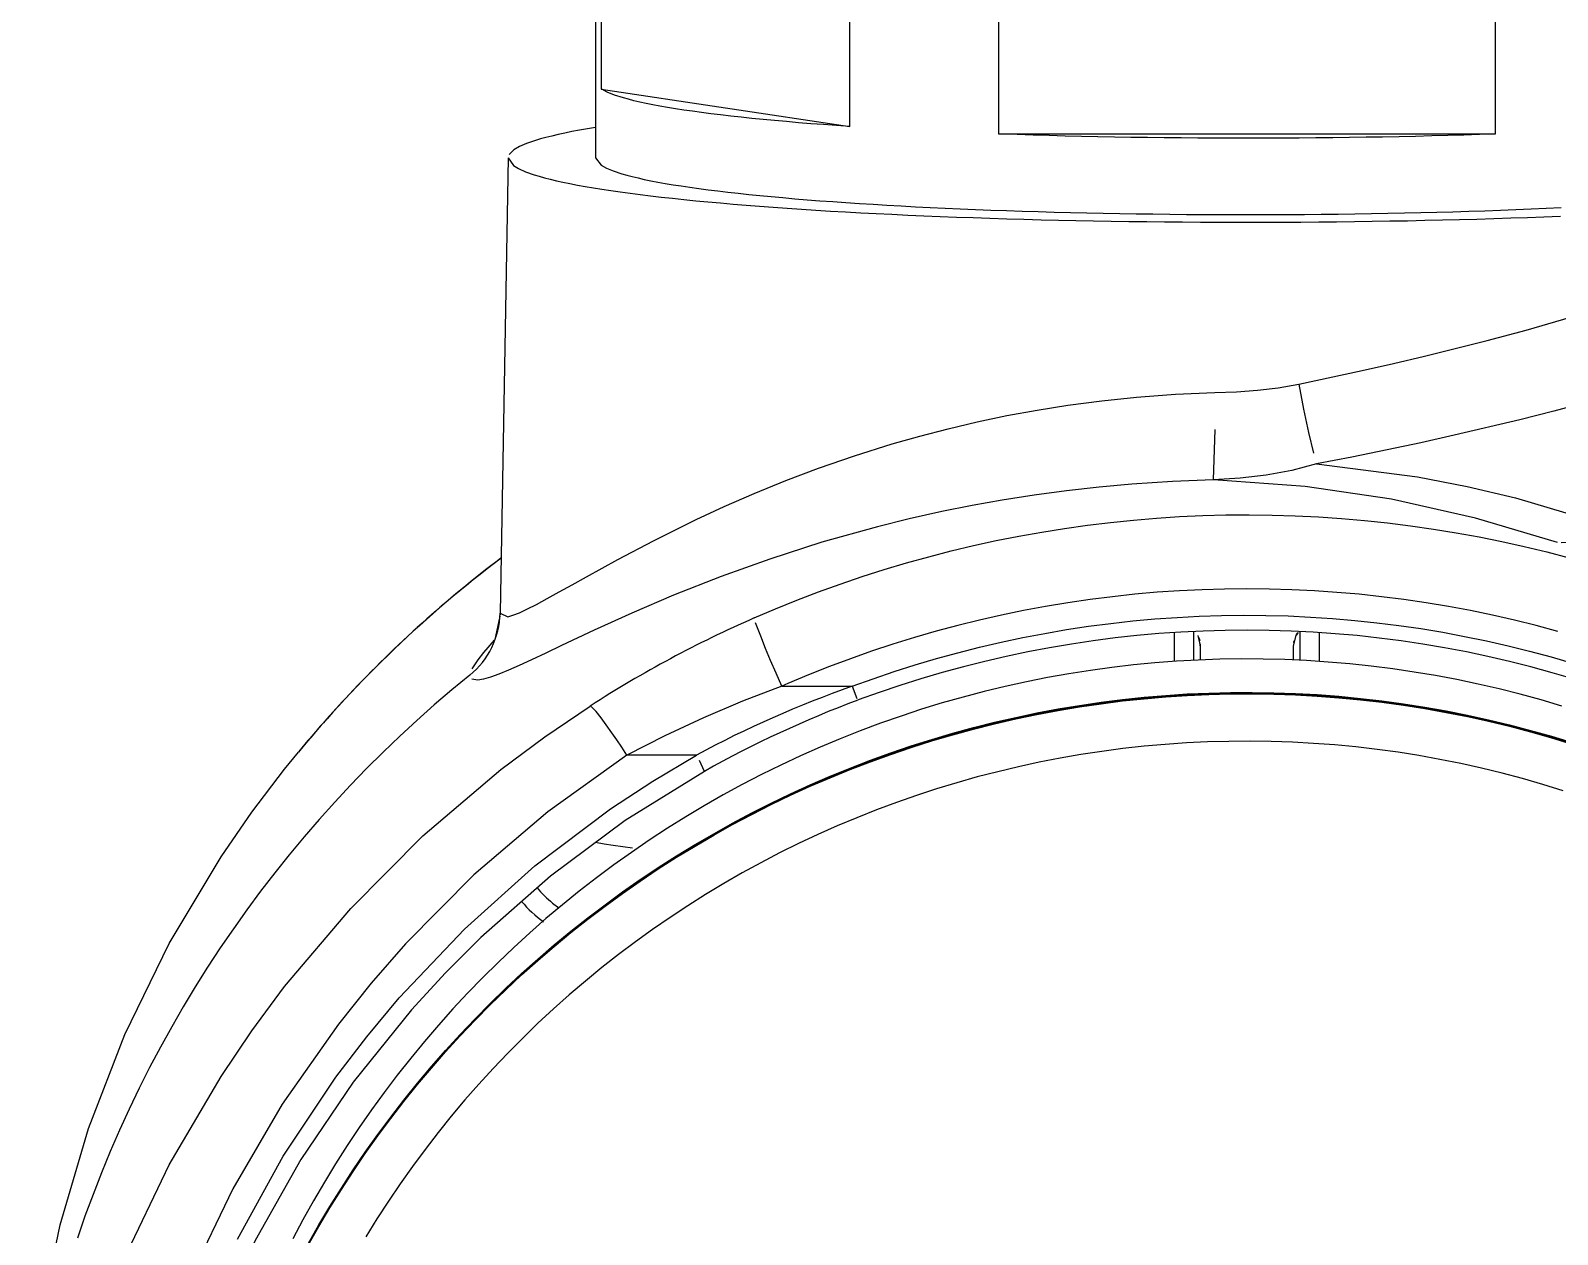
# Model space of a CAD drawing. Header units: millimetres. Extents: x 441156 to 441876, y 4514765 to 4515211.
# Drawn here: x 441489.4904 to 441489.6299, y 4514937.288 to 4514937.398 of the extents above; entities that cross this region are included whole.
import ezdxf

# ---------------------------------------------------------------- set-up
doc = ezdxf.new("R2010")
doc.units = ezdxf.units.MM
doc.layers.add('Terminale_sfiato', color=7, linetype='Continuous')

msp = doc.modelspace()

# ---------------------------------------------------------------- linework, layer by layer
at = {"layer": 'Terminale_sfiato', "color": 254, "linetype": 'Continuous'}
for p, q in [((441489.5420003174, 4514937.410423718), (441489.5420003174, 4514937.386397131)), ((441489.5425193608, 4514937.409740244), (441489.5425193608, 4514937.39268702)), ((441489.5652184797, 4514937.389260402), (441489.5652184797, 4514937.406313626)), ((441489.5788011985, 4514937.405630153), (441489.5788011985, 4514937.388576928)), ((441489.6241994363, 4514937.388576928), (441489.6241994363, 4514937.405630153)), ((441489.5425193608, 4514937.39268702), (441489.5652184797, 4514937.389260402)), ((441489.5788011985, 4514937.388576928), (441489.6241994363, 4514937.388576928)), ((441489.5340003961, 4514937.386406114), (441489.5332715531, 4514937.344809662)), ((441489.5332713886, 4514937.344781868), (441489.5332666024, 4514937.344631119)), ((441489.5948603351, 4514937.343018567), (441489.5948603351, 4514937.340380115)), ((441489.5966632903, 4514937.340485473), (441489.5966632903, 4514937.343120174)), ((441489.5970049705, 4514937.342762595), (441489.5972458005, 4514937.341815939)), ((441489.6057548344, 4514937.341815939), (441489.6059945645, 4514937.342758274)), ((441489.6063373446, 4514937.343120174), (441489.6063373446, 4514937.340485473)), ((441489.6081402997, 4514937.340380115), (441489.6081402997, 4514937.343018567)), ((441489.5972458005, 4514937.341815939), (441489.5972458005, 4514937.34051242)), ((441489.6057548344, 4514937.34051242), (441489.6057548344, 4514937.341815939)), ((441489.5590091588, 4514937.338111474), (441489.5654338136, 4514937.338111474)), ((441489.5512051327, 4514937.331819156), (441489.5448630988, 4514937.331819156)), ((441489.5380616789, 4514937.318298011), (441489.5386421919, 4514937.317859104))]:
    msp.add_line(p, q, dxfattribs=at)
for points in [[(441489.5652184797, 4514937.389260402, 0), (441489.5640080832, 4514937.389343764, 0), (441489.5628228905, 4514937.389429833, 0), (441489.5616636983, 4514937.389518552, 0), (441489.560531286, 4514937.389609858, 0), (441489.5594264147, 4514937.389703694, 0), (441489.5583498271, 4514937.389799994, 0), (441489.5573022472, 4514937.389898696, 0), (441489.5562843789, 4514937.389999731, 0), (441489.5552969066, 4514937.390103031, 0), (441489.5543404941, 4514937.390208528, 0), (441489.5534157844, 4514937.390316151, 0), (441489.5525233991, 4514937.390425826, 0), (441489.551663938, 4514937.390537483, 0), (441489.550837979, 4514937.390651043, 0), (441489.5500460772, 4514937.390766431, 0), (441489.5492887651, 4514937.39088357, 0), (441489.5485665518, 4514937.391002379, 0), (441489.5478799226, 4514937.391122783, 0), (441489.5472293393, 4514937.391244696, 0), (441489.5466152391, 4514937.391368038, 0), (441489.5460380349, 4514937.391492727, 0), (441489.5454981147, 4514937.391618677, 0), (441489.5449958415, 4514937.391745807, 0), (441489.5445315528, 4514937.391874027, 0), (441489.5441055609, 4514937.392003254, 0), (441489.543718152, 4514937.3921334, 0), (441489.5433695868, 4514937.392264377, 0), (441489.5430600993, 4514937.392396098, 0), (441489.5427898977, 4514937.392528474, 0), (441489.5425591637, 4514937.392661417, 0), (441489.5425193608, 4514937.39268702, 0)], [(441489.5420003174, 4514937.389175199, 0), (441489.5412420839, 4514937.389048149, 0), (441489.5405195577, 4514937.388919529, 0), (441489.5398331669, 4514937.388789413, 0), (441489.5391833183, 4514937.38865788, 0), (441489.5385703968, 4514937.388525007, 0), (441489.5379947658, 4514937.388390874, 0), (441489.5374567662, 4514937.388255559, 0), (441489.5369567171, 4514937.388119143, 0), (441489.5364949146, 4514937.387981706, 0), (441489.5360716323, 4514937.387843331, 0), (441489.5356871212, 4514937.387704099, 0), (441489.535341609, 4514937.387564091, 0), (441489.5350353005, 4514937.387423393, 0), (441489.5347683773, 4514937.387282087, 0), (441489.5345409974, 4514937.387140255, 0), (441489.5343532957, 4514937.386997984, 0), (441489.5342053833, 4514937.386855356, 0), (441489.5340973479, 4514937.386712457, 0), (441489.5340292535, 4514937.386569371, 0), (441489.5340011406, 4514937.386426183, 0), (441489.5340003961, 4514937.386406114, 0)], [(441489.6241994363, 4514937.388576928, 0), (441489.6227659083, 4514937.388527249, 0), (441489.6213180847, 4514937.388480826, 0), (441489.6198569388, 4514937.388437691, 0), (441489.6183834528, 4514937.388397871, 0), (441489.6168986172, 4514937.388361394, 0), (441489.6154034304, 4514937.388328285, 0), (441489.6138988972, 4514937.388298565, 0), (441489.6123860293, 4514937.388272254, 0), (441489.6108658435, 4514937.388249371, 0), (441489.6093393618, 4514937.388229931, 0), (441489.6078076104, 4514937.388213946, 0), (441489.606271619, 4514937.388201427, 0), (441489.6047324201, 4514937.388192384, 0), (441489.6031910485, 4514937.388186821, 0), (441489.6016485403, 4514937.388184743, 0), (441489.6001059325, 4514937.388186151, 0), (441489.598564262, 4514937.388191044, 0), (441489.5970245653, 4514937.38819942, 0), (441489.5954878773, 4514937.388211271, 0), (441489.5939552311, 4514937.38822659, 0), (441489.5924276571, 4514937.388245367, 0), (441489.5909061821, 4514937.388267591, 0), (441489.5893918289, 4514937.388293244, 0), (441489.5878856154, 4514937.38832231, 0), (441489.5863885544, 4514937.38835477, 0), (441489.5849016521, 4514937.388390602, 0), (441489.5834259081, 4514937.38842978, 0), (441489.5819623144, 4514937.388472281, 0), (441489.580511855, 4514937.388518075, 0), (441489.5790755049, 4514937.38856713, 0), (441489.5788011985, 4514937.388576928, 0)], [(441489.5340003961, 4514937.386406114, 0), (441489.5340178863, 4514937.386262914, 0), (441489.5340753645, 4514937.386119793, 0), (441489.5341727969, 4514937.385976836, 0), (441489.5343101255, 4514937.385834129, 0), (441489.534487269, 4514937.385691754, 0), (441489.5347041225, 4514937.385549798, 0), (441489.5349605575, 4514937.385408344, 0), (441489.535256422, 4514937.385267476, 0), (441489.5355915406, 4514937.385127277, 0), (441489.5359657149, 4514937.38498783, 0), (441489.536378723, 4514937.38484922, 0), (441489.5368303203, 4514937.384711525, 0), (441489.5373202392, 4514937.384574831, 0), (441489.5378481892, 4514937.384439215, 0), (441489.5384138576, 4514937.38430476, 0), (441489.5390169093, 4514937.384171545, 0), (441489.5396569867, 4514937.384039649, 0), (441489.5403337107, 4514937.383909149, 0), (441489.5410466802, 4514937.383780124, 0), (441489.5417954728, 4514937.38365265, 0), (441489.5425796447, 4514937.383526802, 0), (441489.5433987313, 4514937.383402655, 0), (441489.5442522471, 4514937.383280282, 0), (441489.5451396865, 4514937.383159756, 0), (441489.5460605235, 4514937.383041149, 0), (441489.5470142125, 4514937.38292453, 0), (441489.5480001884, 4514937.382809969, 0), (441489.5490178669, 4514937.382697534, 0), (441489.550066645, 4514937.38258729, 0), (441489.5511459011, 4514937.382479305, 0), (441489.5522549958, 4514937.382373641, 0), (441489.5533932718, 4514937.382270362, 0), (441489.5545600546, 4514937.382169528, 0), (441489.5557546529, 4514937.382071199, 0), (441489.5569763586, 4514937.381975433, 0), (441489.5582244481, 4514937.381882288, 0), (441489.5594981815, 4514937.381791817, 0), (441489.560796804, 4514937.381704076, 0), (441489.5621195463, 4514937.381619115, 0), (441489.5634656246, 4514937.381536987, 0), (441489.564834241, 4514937.381457738, 0), (441489.5662245847, 4514937.381381416, 0), (441489.5676358318, 4514937.381308067, 0), (441489.5690671459, 4514937.381237732, 0), (441489.570517679, 4514937.381170455, 0), (441489.5719865715, 4514937.381106275, 0), (441489.573472953, 4514937.381045231, 0), (441489.5749759426, 4514937.380987358, 0), (441489.5764946499, 4514937.380932691, 0), (441489.5780281747, 4514937.380881261, 0), (441489.5795756085, 4514937.380833101, 0), (441489.5811360342, 4514937.380788237, 0), (441489.5827085272, 4514937.380746696, 0), (441489.5842921556, 4514937.380708504, 0), (441489.585885981, 4514937.380673683, 0), (441489.5874890591, 4514937.380642254, 0), (441489.5891004399, 4514937.380614235, 0), (441489.5907191684, 4514937.380589643, 0), (441489.5923442856, 4514937.380568491, 0), (441489.5939748283, 4514937.380550794, 0), (441489.5956098304, 4514937.380536562, 0), (441489.597248323, 4514937.380525801, 0), (441489.5988893353, 4514937.380518521, 0), (441489.6005318947, 4514937.380514723, 0), (441489.6015003175, 4514937.380514118, 0)], [(441489.5420003174, 4514937.386397131, 0), (441489.5420203166, 4514937.386262688, 0), (441489.5420803006, 4514937.386128334, 0), (441489.5421802292, 4514937.385994162, 0), (441489.5423200352, 4514937.385860262, 0), (441489.5424996245, 4514937.385726721, 0), (441489.5427188766, 4514937.385593631, 0), (441489.5429776438, 4514937.385461082, 0), (441489.5432757525, 4514937.385329162, 0), (441489.543613002, 4514937.385197959, 0), (441489.5439891657, 4514937.385067563, 0), (441489.5444039908, 4514937.38493806, 0), (441489.5448571983, 4514937.384809539, 0), (441489.5453484837, 4514937.384682084, 0), (441489.5458775166, 4514937.384555783, 0), (441489.5464439414, 4514937.38443072, 0), (441489.5470473773, 4514937.384306978, 0), (441489.5476874188, 4514937.384184642, 0), (441489.5483636354, 4514937.384063792, 0), (441489.5490755727, 4514937.383944511, 0), (441489.549822752, 4514937.38382688, 0), (441489.5506046711, 4514937.383710976, 0), (441489.5514208043, 4514937.383596877, 0), (441489.552270603, 4514937.383484662, 0), (441489.5531534959, 4514937.383374403, 0), (441489.5540688895, 4514937.383266177, 0), (441489.5550161684, 4514937.383160056, 0), (441489.5559946959, 4514937.383056111, 0), (441489.5570038141, 4514937.382954411, 0), (441489.5580428446, 4514937.382855026, 0), (441489.5591110891, 4514937.382758022, 0), (441489.5602078293, 4514937.382663465, 0), (441489.561332328, 4514937.382571418, 0), (441489.5624838293, 4514937.382481942, 0), (441489.563661559, 4514937.382395099, 0), (441489.5648647255, 4514937.382310946, 0), (441489.5660925198, 4514937.382229539, 0), (441489.5673441168, 4514937.382150934, 0), (441489.5686186749, 4514937.382075183, 0), (441489.5699153375, 4514937.382002339, 0), (441489.5712332327, 4514937.381932448, 0), (441489.5725714747, 4514937.381865558, 0), (441489.5739291639, 4514937.381801715, 0), (441489.5753053875, 4514937.381740961, 0), (441489.5766992203, 4514937.381683338, 0), (441489.5781097256, 4514937.381628883, 0), (441489.5795359549, 4514937.381577633, 0), (441489.5809769495, 4514937.381529624, 0), (441489.5824317408, 4514937.381484887, 0), (441489.5838993508, 4514937.381443451, 0), (441489.5853787928, 4514937.381405346, 0), (441489.5868690724, 4514937.381370597, 0), (441489.5883691877, 4514937.381339226, 0), (441489.5898781303, 4514937.381311256, 0), (441489.5913948858, 4514937.381286704, 0), (441489.5929184345, 4514937.381265588, 0), (441489.5944477524, 4514937.381247922, 0), (441489.5959818113, 4514937.381233716, 0), (441489.5975195799, 4514937.381222983, 0), (441489.5990600246, 4514937.381215727, 0), (441489.6006021097, 4514937.381211955, 0), (441489.6021447987, 4514937.381211668, 0), (441489.6036870544, 4514937.381214867, 0), (441489.60522784, 4514937.381221551, 0), (441489.6067661199, 4514937.381231712, 0), (441489.6083008599, 4514937.381245347, 0), (441489.6098310283, 4514937.381262445, 0), (441489.6113555965, 4514937.381282995, 0), (441489.6128735395, 4514937.381306982, 0), (441489.614383837, 4514937.381334391, 0), (441489.6158854737, 4514937.381365203, 0), (441489.6173774401, 4514937.381399399, 0), (441489.6188587332, 4514937.381436954, 0), (441489.6203283573, 4514937.381477843, 0), (441489.6217853244, 4514937.38152204, 0), (441489.6232286551, 4514937.381569513, 0), (441489.6246573792, 4514937.381620232, 0), (441489.6260705361, 4514937.381674162, 0), (441489.6274671759, 4514937.381731267, 0), (441489.6288463598, 4514937.38179151, 0), (441489.6302071605, 4514937.381854847, 0)], [(441489.6015003175, 4514937.380514118, 0), (441489.6031433329, 4514937.380515861, 0), (441489.6047853748, 4514937.380521089, 0), (441489.60642547, 4514937.380529799, 0), (441489.6080626468, 4514937.380541986, 0), (441489.6096959349, 4514937.380557642, 0), (441489.6113243665, 4514937.38057676, 0), (441489.6129469767, 4514937.380599326, 0), (441489.6145628039, 4514937.380625326, 0), (441489.6161708907, 4514937.380654749, 0), (441489.6177702841, 4514937.380687573, 0), (441489.6193600364, 4514937.38072378, 0), (441489.6209392056, 4514937.38076335, 0), (441489.6225068559, 4514937.380806258, 0), (441489.6240620583, 4514937.380852479, 0), (441489.6256038913, 4514937.380901985, 0), (441489.6271314411, 4514937.380954748, 0), (441489.6286438028, 4514937.381010735, 0), (441489.6301400801, 4514937.381069915, 0)], [(441489.6062424243, 4514937.36572435, 0), (441489.6120238088, 4514937.366964934, 0), (441489.6148986221, 4514937.367611499, 0), (441489.617721311, 4514937.36827016, 0), (441489.6234502731, 4514937.369696326, 0), (441489.6270028509, 4514937.370655004, 0), (441489.6304685271, 4514937.371658221, 0), (441489.6338611504, 4514937.372718245, 0), (441489.6370926165, 4514937.373813585, 0), (441489.6403868184, 4514937.375033488, 0), (441489.6435363742, 4514937.376317185, 0)], [(441489.6481997187, 4514937.369253211, 0), (441489.6432908224, 4514937.367398189, 0), (441489.638072486, 4514937.365669766, 0), (441489.6325791107, 4514937.364059583, 0), (441489.6295389925, 4514937.363242792, 0), (441489.6264372885, 4514937.362455104, 0), (441489.6204464837, 4514937.361042957, 0), (441489.6173779274, 4514937.360366111, 0), (441489.6143056425, 4514937.359714617, 0), (441489.6111003466, 4514937.359059037, 0), (441489.6078747786, 4514937.358420615, 0)], [(441489.5332714805, 4514937.344800984, 0), (441489.5333145682, 4514937.344598719, 0), (441489.5334445825, 4514937.34447449, 0), (441489.5336634919, 4514937.344427787, 0), (441489.5339692706, 4514937.344458365, 0), (441489.5344499366, 4514937.344594244, 0), (441489.5350508181, 4514937.344832769, 0), (441489.5357741386, 4514937.345170273, 0), (441489.5365983294, 4514937.345590487, 0), (441489.537582669, 4514937.346118947, 0), (441489.5386814857, 4514937.346725968, 0), (441489.5398686066, 4514937.347389803, 0), (441489.5411585593, 4514937.348111598, 0), (441489.5440335445, 4514937.349695031, 0), (441489.547284179, 4514937.351412446, 0), (441489.551171947, 4514937.353338939, 0), (441489.5537546051, 4514937.354535823, 0), (441489.5564829609, 4514937.355726711, 0), (441489.5593733302, 4514937.35690555, 0), (441489.5623640202, 4514937.358036212, 0), (441489.5656561088, 4514937.359177158, 0), (441489.5690897515, 4514937.360253318, 0), (441489.5716141787, 4514937.360971319, 0), (441489.5742037231, 4514937.361644384, 0), (441489.5768553641, 4514937.362267699, 0), (441489.5795645511, 4514937.362836594, 0), (441489.5823271557, 4514937.363346634, 0), (441489.5851373963, 4514937.363793734, 0), (441489.5882542924, 4514937.364205603, 0), (441489.5914125206, 4514937.364533749, 0), (441489.5949744426, 4514937.364796566, 0), (441489.5985626598, 4514937.364947319, 0)], [(441489.5984422638, 4514937.356962071, 0), (441489.5984532919, 4514937.356991985, 0), (441489.5984640573, 4514937.357030955, 0), (441489.5984745467, 4514937.357078933, 0), (441489.5984847475, 4514937.357135861, 0), (441489.5984946472, 4514937.35720167, 0), (441489.5985042337, 4514937.357276279, 0), (441489.5985134954, 4514937.357359597, 0), (441489.598522421, 4514937.357451523, 0), (441489.5985309996, 4514937.357551944, 0), (441489.5985392208, 4514937.35766074, 0), (441489.5985470744, 4514937.357777775, 0), (441489.5985545511, 4514937.35790291, 0), (441489.5985616416, 4514937.35803599, 0), (441489.5985683374, 4514937.358176854, 0), (441489.5985746302, 4514937.35832533, 0), (441489.5985805124, 4514937.358481238, 0), (441489.5985859768, 4514937.358644386, 0), (441489.5985910168, 4514937.358814577, 0), (441489.5985956263, 4514937.358991603, 0), (441489.5985997996, 4514937.359175249, 0), (441489.5986035315, 4514937.35936529, 0), (441489.5986068178, 4514937.359561495, 0), (441489.5986096541, 4514937.359763626, 0), (441489.5986120373, 4514937.359971436, 0), (441489.5986139642, 4514937.360184671, 0), (441489.5986154326, 4514937.360403072, 0), (441489.5986164407, 4514937.360626373, 0), (441489.5986169872, 4514937.360854303, 0), (441489.5986170715, 4514937.361086581, 0), (441489.5986166936, 4514937.361322926, 0), (441489.5986158538, 4514937.361563052, 0), (441489.5986145531, 4514937.361806663, 0), (441489.5986127932, 4514937.362053464, 0), (441489.5986105762, 4514937.362303155, 0), (441489.5986079049, 4514937.362555429, 0), (441489.5986047824, 4514937.362809982, 0), (441489.5986012125, 4514937.363066503, 0), (441489.5985971997, 4514937.363324678, 0), (441489.5985927487, 4514937.363584192, 0), (441489.5985878651, 4514937.363844732, 0), (441489.5985825547, 4514937.364105977, 0), (441489.5985768242, 4514937.364367612, 0), (441489.5985706803, 4514937.364629315, 0), (441489.5985641306, 4514937.36489077, 0), (441489.5985626598, 4514937.364947319, 0)], [(441489.5985626598, 4514937.364947319, 0), (441489.5986665575, 4514937.364950094, 0), (441489.6005605598, 4514937.365027732, 0), (441489.602454964, 4514937.365168648, 0), (441489.6043538784, 4514937.365393398, 0), (441489.6062424243, 4514937.36572435, 0)], [(441489.6062424243, 4514937.36572435, 0), (441489.6062899242, 4514937.365467452, 0), (441489.6063380057, 4514937.36521023, 0), (441489.6063866101, 4514937.364953001, 0), (441489.6064356782, 4514937.364696075, 0), (441489.6064851502, 4514937.364439767, 0), (441489.606534966, 4514937.364184388, 0), (441489.6065850647, 4514937.363930251, 0), (441489.6066353854, 4514937.363677663, 0), (441489.6066858667, 4514937.363426934, 0), (441489.6067364471, 4514937.363178368, 0), (441489.606787065, 4514937.362932269, 0), (441489.6068376588, 4514937.362688935, 0), (441489.6068881667, 4514937.362448665, 0), (441489.6069385273, 4514937.36221175, 0), (441489.6069886793, 4514937.36197848, 0), (441489.6070385614, 4514937.361749137, 0), (441489.6070881129, 4514937.361524002, 0), (441489.6071372735, 4514937.361303349, 0), (441489.6071859833, 4514937.361087448, 0), (441489.6072341828, 4514937.360876559, 0), (441489.6072818135, 4514937.360670943, 0), (441489.6073288172, 4514937.360470846, 0), (441489.6073751368, 4514937.360276516, 0), (441489.6074207156, 4514937.360088187, 0), (441489.6074654983, 4514937.359906089, 0), (441489.6075094303, 4514937.359730446, 0), (441489.6075524581, 4514937.359561468, 0), (441489.6075945291, 4514937.359399364, 0), (441489.6076355922, 4514937.359244331, 0), (441489.6076755974, 4514937.359096557, 0), (441489.6077144958, 4514937.358956222, 0), (441489.6077522401, 4514937.358823499, 0), (441489.6077887844, 4514937.358698547, 0), (441489.6078240841, 4514937.35858152, 0), (441489.6078580961, 4514937.35847256, 0), (441489.6078747786, 4514937.358420615, 0)], [(441489.6078747786, 4514937.358420615, 0), (441489.6056049162, 4514937.357838602, 0), (441489.6032750945, 4514937.357413908, 0), (441489.6008770294, 4514937.357126903, 0), (441489.5984422638, 4514937.356962071, 0)], [(441489.6078747786, 4514937.358420615, 0), (441489.6170854003, 4514937.357244393, 0), (441489.6216182692, 4514937.356377089, 0), (441489.6260550349, 4514937.355340279, 0), (441489.6349467455, 4514937.352685681, 0)], [(441489.5984422638, 4514937.356962071, 0), (441489.5947065845, 4514937.356824679, 0), (441489.590999175, 4514937.356585251, 0), (441489.5879904949, 4514937.356314851, 0), (441489.5850183566, 4514937.355980564, 0), (441489.5820594573, 4514937.355580832, 0), (441489.5791516607, 4514937.355122541, 0), (441489.5792121982, 4514937.355132749, 0), (441489.5763903754, 4514937.354626602, 0), (441489.5736293387, 4514937.354071069, 0), (441489.570654633, 4514937.353404972, 0), (441489.5677646538, 4514937.352690072, 0), (441489.5626743946, 4514937.351265863, 0), (441489.5579078469, 4514937.349738454, 0), (441489.5534797235, 4514937.348149686, 0), (441489.5491212573, 4514937.346427048, 0), (441489.5453013786, 4514937.344792739, 0), (441489.541879026, 4514937.343240497, 0), (441489.5388674996, 4514937.341824363, 0), (441489.5374360624, 4514937.341144859, 0), (441489.5361288948, 4514937.340529051, 0), (441489.5350216227, 4514937.340018715, 0), (441489.5340286145, 4514937.33957922, 0), (441489.533148627, 4514937.339216103, 0), (441489.5323968348, 4514937.338940937, 0), (441489.5317439126, 4514937.338750426, 0), (441489.5312255389, 4514937.338663305, 0), (441489.530683413, 4514937.338750185, 0), (441489.530496655, 4514937.33912793, 0)], [(441489.6298744871, 4514937.351249309, 0), (441489.6223899401, 4514937.353481451, 0), (441489.6146994696, 4514937.355196566, 0), (441489.6146727912, 4514937.355201519, 0), (441489.606817093, 4514937.356365061, 0), (441489.5984422638, 4514937.356962071, 0)], [(441489.5564925811, 4514937.344350371, 0), (441489.558435992, 4514937.345180273, 0), (441489.5603948137, 4514937.345973404, 0), (441489.5623683454, 4514937.346729481, 0), (441489.5643558807, 4514937.347448233, 0), (441489.5663567085, 4514937.348129402, 0), (441489.5683701126, 4514937.348772745, 0), (441489.5703953726, 4514937.349378032, 0), (441489.5724317638, 4514937.349945046, 0), (441489.5744785573, 4514937.350473585, 0), (441489.5765350208, 4514937.350963458, 0), (441489.5786004183, 4514937.351414491, 0), (441489.5806740107, 4514937.351826522, 0), (441489.582755056, 4514937.352199405, 0), (441489.5848428094, 4514937.352533005, 0), (441489.5869365237, 4514937.352827203, 0), (441489.5890354499, 4514937.353081894, 0), (441489.5911388367, 4514937.353296986, 0), (441489.5932459314, 4514937.353472403, 0), (441489.59535598, 4514937.353608082, 0), (441489.5974682274, 4514937.353703975, 0), (441489.5995819178, 4514937.353760046, 0), (441489.6016962946, 4514937.353776276, 0), (441489.6038106013, 4514937.35375266, 0), (441489.6059240813, 4514937.353689205, 0), (441489.6080359782, 4514937.353585934, 0), (441489.6101455363, 4514937.353442885, 0), (441489.6122520005, 4514937.353260108, 0), (441489.6143546173, 4514937.353037669, 0), (441489.616452634, 4514937.352775648, 0), (441489.6185452999, 4514937.352474138, 0), (441489.6206318662, 4514937.352133247, 0), (441489.622711586, 4514937.351753097, 0), (441489.6247837153, 4514937.351333824, 0), (441489.6268475124, 4514937.350875579, 0), (441489.6289022389, 4514937.350378525, 0), (441489.6309471594, 4514937.349842839, 0)], [(441489.6349467455, 4514937.352685681, 0), (441489.6345404374, 4514937.352438878, 0), (441489.6341346244, 4514937.352214087, 0), (441489.6337298009, 4514937.352011581, 0), (441489.63332646, 4514937.351831608, 0), (441489.6329250932, 4514937.351674386, 0), (441489.6325261894, 4514937.351540107, 0), (441489.6321302348, 4514937.351428936, 0), (441489.6317377116, 4514937.351341006, 0), (441489.6313490981, 4514937.351276427, 0), (441489.6309648678, 4514937.351235274, 0), (441489.6305854889, 4514937.351217601, 0), (441489.6302114234, 4514937.351223427, 0), (441489.6298744871, 4514937.351249309, 0)], [(441489.6299181824, 4514937.343126824, 0), (441489.627934317, 4514937.343658779, 0), (441489.6259404318, 4514937.344152158, 0), (441489.6239372825, 4514937.344606774, 0), (441489.6219256284, 4514937.345022454, 0), (441489.6199062321, 4514937.345399041, 0), (441489.6178798589, 4514937.345736391, 0), (441489.6158472772, 4514937.346034378, 0), (441489.6138092572, 4514937.346292888, 0), (441489.6117665714, 4514937.346511822, 0), (441489.6097199942, 4514937.3466911, 0), (441489.6076703013, 4514937.346830651, 0), (441489.6056182698, 4514937.346930424, 0), (441489.6035646772, 4514937.34699038, 0), (441489.6015103022, 4514937.347010497, 0), (441489.5994559234, 4514937.346990768, 0), (441489.5974023195, 4514937.346931199, 0), (441489.595350269, 4514937.346831813, 0), (441489.5933005497, 4514937.346692648, 0), (441489.5912539385, 4514937.346513757, 0), (441489.5892112112, 4514937.346295206, 0), (441489.5871731421, 4514937.346037081, 0), (441489.5851405037, 4514937.345739477, 0), (441489.5831140666, 4514937.345402508, 0), (441489.5810945987, 4514937.345026302, 0), (441489.5790828657, 4514937.344611002, 0), (441489.5770796301, 4514937.344156764, 0), (441489.5750856511, 4514937.34366376, 0), (441489.5731016847, 4514937.343132179, 0), (441489.5711284828, 4514937.342562221, 0), (441489.5691667934, 4514937.341954103, 0), (441489.56721736, 4514937.341308054, 0), (441489.5652809217, 4514937.340624319, 0), (441489.5633582124, 4514937.339903158, 0), (441489.5614499608, 4514937.339144845, 0), (441489.5595568905, 4514937.338349666, 0), (441489.5590091588, 4514937.338111474, 0)], [(441489.5332598775, 4514937.344501245, 0), (441489.5332274045, 4514937.344131649, 0), (441489.5331740882, 4514937.343758218, 0), (441489.5331081275, 4514937.343423733, 0), (441489.5330336089, 4514937.343123925, 0), (441489.5329534581, 4514937.342854616, 0), (441489.5328698803, 4514937.342612469, 0), (441489.532784824, 4514937.342395423, 0), (441489.5327004731, 4514937.342203049, 0), (441489.532619846, 4514937.342036992, 0), (441489.5325476481, 4514937.341901689, 0), (441489.5324915913, 4514937.341805511, 0), (441489.5324644758, 4514937.341762529, 0), (441489.5324640517, 4514937.341761893, 0)], [(441489.5590091588, 4514937.338111474, 0), (441489.5589213282, 4514937.338310703, 0), (441489.5588336045, 4514937.338510353, 0), (441489.5587460948, 4514937.33871018, 0), (441489.5586589056, 4514937.338909943, 0), (441489.558572143, 4514937.339109396, 0), (441489.558485913, 4514937.339308296, 0), (441489.5584003204, 4514937.339506403, 0), (441489.5583154695, 4514937.339703472, 0), (441489.5582314639, 4514937.339899267, 0), (441489.5581484057, 4514937.340093547, 0), (441489.5580663963, 4514937.340286075, 0), (441489.5579855355, 4514937.340476618, 0), (441489.5579059217, 4514937.340664944, 0), (441489.5578276521, 4514937.340850821, 0), (441489.557750822, 4514937.341034025, 0), (441489.557675525, 4514937.341214332, 0), (441489.5576018528, 4514937.341391522, 0), (441489.5575298952, 4514937.34156538, 0), (441489.5574597399, 4514937.341735693, 0), (441489.5573914722, 4514937.341902254, 0), (441489.5573251755, 4514937.34206486, 0), (441489.5572609305, 4514937.342223314, 0), (441489.5571988153, 4514937.342377421, 0), (441489.5571389059, 4514937.342526996, 0), (441489.557081275, 4514937.342671853, 0), (441489.557025993, 4514937.342811819, 0), (441489.5569731271, 4514937.342946721, 0), (441489.5569227419, 4514937.343076396, 0), (441489.5568748986, 4514937.343200686, 0), (441489.5568296556, 4514937.343319439, 0), (441489.556787068, 4514937.34343251, 0), (441489.5567471876, 4514937.343539763, 0), (441489.5567100631, 4514937.343641065, 0), (441489.5566757398, 4514937.343736295, 0), (441489.5566442593, 4514937.343825335, 0), (441489.55661566, 4514937.343908076, 0), (441489.5565899769, 4514937.343984419, 0), (441489.5565672412, 4514937.344054271, 0), (441489.5565474806, 4514937.344117546, 0), (441489.5565307192, 4514937.344174168, 0), (441489.5565169774, 4514937.344224066, 0), (441489.5565062719, 4514937.344267182, 0), (441489.5564986158, 4514937.344303461, 0), (441489.5564940184, 4514937.344332859, 0), (441489.5564925811, 4514937.344350371, 0)], [(441489.5654338136, 4514937.338111474, 0), (441489.5673432057, 4514937.338800449, 0), (441489.5692658488, 4514937.339451827, 0), (441489.5712009972, 4514937.340065355, 0), (441489.5731479001, 4514937.340640797, 0), (441489.5751058021, 4514937.341177928, 0), (441489.5770739437, 4514937.34167654, 0), (441489.5790515614, 4514937.342136439, 0), (441489.581037888, 4514937.342557447, 0), (441489.5830321529, 4514937.342939402, 0), (441489.5850335824, 4514937.343282153, 0), (441489.5870414001, 4514937.343585569, 0), (441489.5890548271, 4514937.343849533, 0), (441489.5910730822, 4514937.344073941, 0), (441489.5930953825, 4514937.344258706, 0), (441489.5951209434, 4514937.344403758, 0), (441489.5971489793, 4514937.344509038, 0), (441489.5991787032, 4514937.344574507, 0), (441489.6012093277, 4514937.34460014, 0), (441489.6032400651, 4514937.344585926, 0), (441489.6052701276, 4514937.344531871, 0), (441489.6072987276, 4514937.344437996, 0), (441489.6093250782, 4514937.344304337, 0), (441489.6113483932, 4514937.344130946, 0), (441489.6133678876, 4514937.34391789, 0), (441489.6153827782, 4514937.343665252, 0), (441489.617392283, 4514937.343373131, 0), (441489.6193956228, 4514937.343041639, 0), (441489.62139202, 4514937.342670904, 0), (441489.6233807004, 4514937.342261072, 0), (441489.6253608924, 4514937.3418123, 0), (441489.6273318279, 4514937.341324763, 0), (441489.6292927422, 4514937.340798651, 0), (441489.6312428745, 4514937.340234166, 0)], [(441489.6313166995, 4514937.338778628, 0), (441489.6293837183, 4514937.339348893, 0), (441489.6274397602, 4514937.339880841, 0), (441489.6254855905, 4514937.340374262, 0), (441489.6235219785, 4514937.340828963, 0), (441489.6215496972, 4514937.341244764, 0), (441489.6195695231, 4514937.341621501, 0), (441489.6175822356, 4514937.341959028, 0), (441489.6155886172, 4514937.342257209, 0), (441489.6135894526, 4514937.342515929, 0), (441489.6115855288, 4514937.342735085, 0), (441489.6095776348, 4514937.34291459, 0), (441489.607566561, 4514937.343054376, 0), (441489.6055530991, 4514937.343154385, 0), (441489.6035380418, 4514937.343214579, 0), (441489.6015221822, 4514937.343234935, 0), (441489.599506314, 4514937.343215443, 0), (441489.5974912308, 4514937.343156113, 0), (441489.5954777259, 4514937.343056967, 0), (441489.5934665918, 4514937.342918044, 0), (441489.5914586205, 4514937.342739399, 0), (441489.5894546023, 4514937.342521102, 0), (441489.5874553261, 4514937.342263239, 0), (441489.585461579, 4514937.341965913, 0), (441489.5834741459, 4514937.341629239, 0), (441489.5814938092, 4514937.34125335, 0), (441489.5795213484, 4514937.340838395, 0), (441489.5775575401, 4514937.340384536, 0), (441489.5756031575, 4514937.339891952, 0), (441489.5736589698, 4514937.339360839, 0), (441489.5717257424, 4514937.338791403, 0), (441489.5698042364, 4514937.33818387, 0), (441489.5678952082, 4514937.337538478, 0), (441489.5659994094, 4514937.336855481, 0), (441489.5659584393, 4514937.336840251, 0)], [(441489.5327392267, 4514937.342315756, 0), (441489.5323968348, 4514937.341939613, 0), (441489.5317446374, 4514937.341183738, 0), (441489.5312255389, 4514937.340523041, 0), (441489.530683413, 4514937.339686704, 0), (441489.530496655, 4514937.33912793, 0)], [(441489.6302738739, 4514937.336301647, 0), (441489.6283754857, 4514937.336861666, 0), (441489.6264661283, 4514937.337383366, 0), (441489.6245465811, 4514937.337866534, 0), (441489.6226176274, 4514937.338310974, 0), (441489.6206800547, 4514937.338716501, 0), (441489.6187346537, 4514937.339082954, 0), (441489.6167822185, 4514937.339410179, 0), (441489.6148235459, 4514937.339698046, 0), (441489.6128594354, 4514937.339946437, 0), (441489.6108906886, 4514937.340155249, 0), (441489.6089181092, 4514937.340324397, 0), (441489.6069425021, 4514937.340453813, 0), (441489.6049646738, 4514937.340543443, 0), (441489.6029854315, 4514937.340593252, 0), (441489.6010055831, 4514937.340603219, 0), (441489.5990259366, 4514937.34057334, 0), (441489.5970473, 4514937.340503626, 0), (441489.5950704809, 4514937.340394107, 0), (441489.5930962862, 4514937.340244827, 0), (441489.5911255216, 4514937.340055847, 0), (441489.5891589915, 4514937.339827243, 0), (441489.5871974985, 4514937.339559111, 0), (441489.5852418434, 4514937.339251558, 0), (441489.5832928241, 4514937.33890471, 0), (441489.5813512363, 4514937.338518711, 0), (441489.5794178724, 4514937.338093715, 0), (441489.5774935214, 4514937.337629897, 0), (441489.575578969, 4514937.337127446, 0), (441489.5736749964, 4514937.336586569, 0), (441489.5717823808, 4514937.336007483, 0), (441489.5699018947, 4514937.335390428, 0), (441489.5680343055, 4514937.334735654, 0), (441489.5661803756, 4514937.334043428, 0), (441489.5643408616, 4514937.333314034, 0), (441489.5625165143, 4514937.332547769, 0), (441489.5607080784, 4514937.331744945, 0), (441489.558916292, 4514937.33090589, 0), (441489.5571418864, 4514937.330030947, 0), (441489.5553855858, 4514937.329120473, 0), (441489.553648107, 4514937.32817484, 0), (441489.5519301593, 4514937.327194433, 0), (441489.5502324438, 4514937.326179652, 0), (441489.5485556534, 4514937.325130912, 0), (441489.5469004725, 4514937.324048641, 0), (441489.5452675767, 4514937.322933281, 0), (441489.5436576324, 4514937.321785286, 0), (441489.5420712968, 4514937.320605125, 0), (441489.5405092174, 4514937.319393281, 0), (441489.5389720316, 4514937.318150247, 0), (441489.5374603669, 4514937.316876532, 0), (441489.5359748403, 4514937.315572653, 0), (441489.5345160581, 4514937.314239145, 0), (441489.5330846158, 4514937.312876551, 0), (441489.5316810975, 4514937.311485428, 0), (441489.530306076, 4514937.310066344, 0), (441489.5289601128, 4514937.308619876, 0), (441489.527643757, 4514937.307146617, 0), (441489.526357546, 4514937.305647166, 0), (441489.5251020048, 4514937.304122137, 0), (441489.5238776457, 4514937.302572152, 0), (441489.5226849685, 4514937.300997842, 0), (441489.5215244601, 4514937.299399851, 0), (441489.520396594, 4514937.297778831, 0), (441489.5193018306, 4514937.296135444, 0), (441489.5182406168, 4514937.294470361, 0), (441489.5172133857, 4514937.29278426, 0), (441489.5162205565, 4514937.29107783, 0), (441489.5152625344, 4514937.289351769, 0), (441489.5143397106, 4514937.287606779, 0)], [(441489.530496655, 4514937.33912793, 0), (441489.5288601175, 4514937.337780089, 0), (441489.527249356, 4514937.336401778, 0), (441489.5256649419, 4514937.334993485, 0), (441489.5241074374, 4514937.333555712, 0), (441489.5225773953, 4514937.332088968, 0), (441489.5210753583, 4514937.330593772, 0), (441489.5196018597, 4514937.329070657, 0), (441489.5181574221, 4514937.327520162, 0), (441489.5167425582, 4514937.325942837, 0), (441489.51535777, 4514937.324339243, 0), (441489.5140035488, 4514937.322709948, 0), (441489.5126803753, 4514937.321055531, 0), (441489.5113887189, 4514937.319376578, 0), (441489.510129038, 4514937.317673685, 0), (441489.5089017795, 4514937.315947456, 0), (441489.5077073791, 4514937.314198505, 0), (441489.5065462603, 4514937.312427452, 0), (441489.5054188354, 4514937.310634924, 0), (441489.5043255043, 4514937.308821559, 0), (441489.503266655, 4514937.306988, 0), (441489.5022426632, 4514937.305134896, 0), (441489.5012538923, 4514937.303262907, 0), (441489.5003006932, 4514937.301372696, 0), (441489.499383404, 4514937.299464933, 0), (441489.4985023504, 4514937.297540296, 0), (441489.4976578448, 4514937.295599468, 0), (441489.496850187, 4514937.293643137, 0), (441489.4960796636, 4514937.291671998, 0), (441489.495346548, 4514937.28968675, 0), (441489.4946511002, 4514937.287688097, 0)], [(441489.5157369372, 4514937.287166339, 0), (441489.5167124041, 4514937.288882677, 0), (441489.5177224774, 4514937.290579034, 0), (441489.5187667449, 4514937.292254717, 0), (441489.5198447804, 4514937.293909042, 0), (441489.5209561437, 4514937.295541334, 0), (441489.5221003815, 4514937.297150927, 0), (441489.5232770265, 4514937.298737164, 0), (441489.5244855986, 4514937.300299397, 0), (441489.5257256044, 4514937.301836989, 0), (441489.526996538, 4514937.303349312, 0), (441489.5282978805, 4514937.30483575, 0), (441489.5296291007, 4514937.306295694, 0), (441489.5309896554, 4514937.30772855, 0), (441489.5323789892, 4514937.309133733, 0), (441489.5337965351, 4514937.310510668, 0), (441489.5352417144, 4514937.311858795, 0), (441489.5367139375, 4514937.313177562, 0), (441489.5382126032, 4514937.314466432, 0), (441489.5397371001, 4514937.315724879, 0), (441489.5412868057, 4514937.316952388, 0), (441489.5428610877, 4514937.318148458, 0), (441489.5444593034, 4514937.319312603, 0), (441489.5460808006, 4514937.320444347, 0), (441489.5477249174, 4514937.321543227, 0), (441489.5493909828, 4514937.322608795, 0), (441489.5510783168, 4514937.323640616, 0), (441489.5527862306, 4514937.324638269, 0), (441489.5545140273, 4514937.325601347, 0), (441489.5562610016, 4514937.326529456, 0), (441489.5580264403, 4514937.327422219, 0), (441489.5598096231, 4514937.328279271, 0), (441489.5616098221, 4514937.329100261, 0), (441489.5634263025, 4514937.329884854, 0), (441489.5652583229, 4514937.330632731, 0), (441489.5671051355, 4514937.331343587, 0), (441489.5689659867, 4514937.332017129, 0), (441489.5708401168, 4514937.332653086, 0), (441489.572726761, 4514937.333251196, 0), (441489.5746251492, 4514937.333811215, 0), (441489.5765345066, 4514937.334332915, 0), (441489.5784540538, 4514937.334816083, 0), (441489.5803830075, 4514937.335260523, 0), (441489.5823205802, 4514937.33566605, 0), (441489.5842659812, 4514937.336032502, 0), (441489.5862184164, 4514937.336359729, 0), (441489.588177089, 4514937.336647595, 0), (441489.5901411995, 4514937.336895986, 0), (441489.5921099462, 4514937.337104797, 0), (441489.5940825257, 4514937.337273946, 0), (441489.5960581328, 4514937.337403362, 0), (441489.5980359611, 4514937.337492993, 0), (441489.6000152034, 4514937.337542801, 0), (441489.6019950518, 4514937.337552768, 0), (441489.6039746983, 4514937.337522889, 0), (441489.6059533349, 4514937.337453175, 0), (441489.607930154, 4514937.337343656, 0), (441489.6099043487, 4514937.337194376, 0), (441489.6118751133, 4514937.337005395, 0), (441489.6138416434, 4514937.336776792, 0), (441489.6158031363, 4514937.33650866, 0), (441489.6177587915, 4514937.336201107, 0), (441489.6197078108, 4514937.335854259, 0), (441489.6216493986, 4514937.33546826, 0), (441489.6235827625, 4514937.335043264, 0), (441489.6255071134, 4514937.334579446, 0), (441489.6274216659, 4514937.334076995, 0), (441489.6293256385, 4514937.333536117, 0), (441489.6312182541, 4514937.332957032, 0)], [(441489.5157369372, 4514937.287122762, 0), (441489.5167124041, 4514937.2888391, 0), (441489.5177224774, 4514937.290535457, 0), (441489.5187667449, 4514937.292211139, 0), (441489.5198447804, 4514937.293865464, 0), (441489.5209561437, 4514937.295497756, 0), (441489.5221003815, 4514937.297107349, 0), (441489.5232770265, 4514937.298693586, 0), (441489.5244855986, 4514937.300255819, 0), (441489.5257256044, 4514937.301793411, 0), (441489.526996538, 4514937.303305734, 0), (441489.5282978805, 4514937.304792171, 0), (441489.5296291007, 4514937.306252116, 0), (441489.5309896554, 4514937.307684972, 0), (441489.5323789892, 4514937.309090154, 0), (441489.5337965351, 4514937.31046709, 0), (441489.5352417144, 4514937.311815217, 0), (441489.5367139375, 4514937.313133984, 0), (441489.5382126032, 4514937.314422854, 0), (441489.5397371001, 4514937.3156813, 0), (441489.5412868057, 4514937.316908809, 0), (441489.5428610877, 4514937.318104881, 0), (441489.5444593034, 4514937.319269026, 0), (441489.5460808006, 4514937.320400769, 0), (441489.5477249174, 4514937.321499649, 0), (441489.5493909828, 4514937.322565217, 0), (441489.5510783168, 4514937.323597038, 0), (441489.5527862306, 4514937.324594691, 0), (441489.5545140273, 4514937.325557769, 0), (441489.5562610016, 4514937.326485879, 0), (441489.5580264403, 4514937.327378642, 0), (441489.5598096231, 4514937.328235692, 0), (441489.5616098221, 4514937.329056683, 0), (441489.5634263025, 4514937.329841277, 0), (441489.5652583229, 4514937.330589153, 0), (441489.5671051355, 4514937.331300008, 0), (441489.5689659867, 4514937.331973552, 0), (441489.5708401168, 4514937.332609508, 0), (441489.572726761, 4514937.333207618, 0), (441489.5746251492, 4514937.333767638, 0), (441489.5765345066, 4514937.334289338, 0), (441489.5784540538, 4514937.334772506, 0), (441489.5803830075, 4514937.335216944, 0), (441489.5823205802, 4514937.335622473, 0), (441489.5842659812, 4514937.335988925, 0), (441489.5862184164, 4514937.336316151, 0), (441489.588177089, 4514937.336604018, 0), (441489.5901411995, 4514937.336852408, 0), (441489.5921099462, 4514937.33706122, 0), (441489.5940825257, 4514937.337230369, 0), (441489.5960581328, 4514937.337359784, 0), (441489.5980359611, 4514937.337449415, 0), (441489.6000152034, 4514937.337499224, 0), (441489.6019950518, 4514937.337509191, 0), (441489.6039746983, 4514937.337479311, 0), (441489.6059533349, 4514937.337409597, 0), (441489.607930154, 4514937.337300078, 0), (441489.6099043487, 4514937.337150797, 0), (441489.6118751133, 4514937.336961817, 0), (441489.6138416434, 4514937.336733215, 0), (441489.6158031363, 4514937.336465082, 0), (441489.6177587915, 4514937.336157529, 0), (441489.6197078108, 4514937.335810682, 0), (441489.6216493986, 4514937.335424681, 0), (441489.6235827625, 4514937.334999686, 0), (441489.6255071134, 4514937.334535868, 0), (441489.6274216659, 4514937.334033418, 0), (441489.6293256385, 4514937.33349254, 0), (441489.6312182541, 4514937.332913455, 0)], [(441489.5157369372, 4514937.287035606, 0), (441489.5167124041, 4514937.288751944, 0), (441489.5177224774, 4514937.290448301, 0), (441489.5187667449, 4514937.292123984, 0), (441489.5198447804, 4514937.293778309, 0), (441489.5209561437, 4514937.2954106, 0), (441489.5221003815, 4514937.297020193, 0), (441489.5232770265, 4514937.29860643, 0), (441489.5244855986, 4514937.300168663, 0), (441489.5257256044, 4514937.301706255, 0), (441489.526996538, 4514937.303218579, 0), (441489.5282978805, 4514937.304705016, 0), (441489.5296291007, 4514937.30616496, 0), (441489.5309896554, 4514937.307597816, 0), (441489.5323789892, 4514937.309002999, 0), (441489.5337965351, 4514937.310379934, 0), (441489.5352417144, 4514937.311728061, 0), (441489.5367139375, 4514937.313046829, 0), (441489.5382126032, 4514937.314335698, 0), (441489.5397371001, 4514937.315594145, 0), (441489.5412868057, 4514937.316821654, 0), (441489.5428610877, 4514937.318017725, 0), (441489.5444593034, 4514937.31918187, 0), (441489.5460808006, 4514937.320313613, 0), (441489.5477249174, 4514937.321412493, 0), (441489.5493909828, 4514937.322478062, 0), (441489.5510783168, 4514937.323509882, 0), (441489.5527862306, 4514937.324507535, 0), (441489.5545140273, 4514937.325470613, 0), (441489.5562610016, 4514937.326398723, 0), (441489.5580264403, 4514937.327291486, 0), (441489.5598096231, 4514937.328148537, 0), (441489.5616098221, 4514937.328969527, 0), (441489.5634263025, 4514937.329754121, 0), (441489.5652583229, 4514937.330501998, 0), (441489.5671051355, 4514937.331212853, 0), (441489.5689659867, 4514937.331886396, 0), (441489.5708401168, 4514937.332522352, 0), (441489.572726761, 4514937.333120462, 0), (441489.5746251492, 4514937.333680482, 0), (441489.5765345066, 4514937.334202182, 0), (441489.5784540538, 4514937.33468535, 0), (441489.5803830075, 4514937.335129789, 0), (441489.5823205802, 4514937.335535317, 0), (441489.5842659812, 4514937.335901769, 0), (441489.5862184164, 4514937.336228995, 0), (441489.588177089, 4514937.336516862, 0), (441489.5901411995, 4514937.336765252, 0), (441489.5921099462, 4514937.336974064, 0), (441489.5940825257, 4514937.337143213, 0), (441489.5960581328, 4514937.337272628, 0), (441489.5980359611, 4514937.337362259, 0), (441489.6000152034, 4514937.337412068, 0), (441489.6019950518, 4514937.337422035, 0), (441489.6039746983, 4514937.337392155, 0), (441489.6059533349, 4514937.337322441, 0), (441489.607930154, 4514937.337212922, 0), (441489.6099043487, 4514937.337063642, 0), (441489.6118751133, 4514937.336874662, 0), (441489.6138416434, 4514937.336646059, 0), (441489.6158031363, 4514937.336377926, 0), (441489.6177587915, 4514937.336070374, 0), (441489.6197078108, 4514937.335723526, 0), (441489.6216493986, 4514937.335337526, 0), (441489.6235827625, 4514937.33491253, 0), (441489.6255071134, 4514937.334448712, 0), (441489.6274216659, 4514937.333946262, 0), (441489.6293256385, 4514937.333405384, 0), (441489.6312182541, 4514937.332826299, 0)], [(441489.5590091588, 4514937.338111474, 0), (441489.5554053655, 4514937.336734106, 0), (441489.5518457308, 4514937.335229355, 0), (441489.5483250982, 4514937.333589841, 0), (441489.5448630988, 4514937.331819156, 0)], [(441489.5654338136, 4514937.338111474, 0), (441489.5654521255, 4514937.338062698, 0), (441489.5654704152, 4514937.338014141, 0), (441489.5654886602, 4514937.337965862, 0), (441489.5655068385, 4514937.337917919, 0), (441489.5655249277, 4514937.337870372, 0), (441489.565542906, 4514937.337823277, 0), (441489.5655607514, 4514937.337776694, 0), (441489.565578442, 4514937.337730677, 0), (441489.5655959565, 4514937.337685283, 0), (441489.5656132735, 4514937.337640569, 0), (441489.5656303717, 4514937.337596586, 0), (441489.5656472306, 4514937.337553391, 0), (441489.5656638294, 4514937.337511035, 0), (441489.565680148, 4514937.337469569, 0), (441489.5656961664, 4514937.337429046, 0), (441489.5657118652, 4514937.337389512, 0), (441489.5657272252, 4514937.337351018, 0), (441489.5657422278, 4514937.337313609, 0), (441489.5657568546, 4514937.337277331, 0), (441489.5657710878, 4514937.33724223, 0), (441489.5657849102, 4514937.337208346, 0), (441489.5657983047, 4514937.337175722, 0), (441489.5658112552, 4514937.337144398, 0), (441489.5658237459, 4514937.33711441, 0), (441489.5658357614, 4514937.337085797, 0), (441489.5658472872, 4514937.337058594, 0), (441489.5658583093, 4514937.337032831, 0), (441489.5658688142, 4514937.337008543, 0), (441489.5658787892, 4514937.336985758, 0), (441489.565888222, 4514937.336964503, 0), (441489.5658971011, 4514937.336944805, 0), (441489.5659054159, 4514937.336926688, 0), (441489.565913156, 4514937.336910172, 0), (441489.5659203122, 4514937.336895281, 0), (441489.5659268756, 4514937.336882031, 0), (441489.5659328383, 4514937.336870437, 0), (441489.565938193, 4514937.336860514, 0), (441489.5659429332, 4514937.336852276, 0), (441489.5659470531, 4514937.33684573, 0), (441489.5659505478, 4514937.336840886, 0), (441489.5659534128, 4514937.336837749, 0), (441489.5659556448, 4514937.336836324, 0), (441489.5659572411, 4514937.336836611, 0), (441489.5659581996, 4514937.33683861, 0), (441489.5659584393, 4514937.336840251, 0)], [(441489.4988738352, 4514937.28565527, 0), (441489.4989957574, 4514937.285937974, 0), (441489.5030485466, 4514937.294380658, 0), (441489.5077821738, 4514937.302457918, 0), (441489.5105940656, 4514937.306626489, 0), (441489.5135868588, 4514937.310665712, 0), (441489.5196202574, 4514937.317813769, 0), (441489.526220132, 4514937.324437662, 0), (441489.5333433963, 4514937.330491936, 0), (441489.5373611333, 4514937.333487653, 0), (441489.5415084864, 4514937.33630131, 0)], [(441489.5448630988, 4514937.331819156, 0), (441489.5447439784, 4514937.332000034, 0), (441489.5446250032, 4514937.332179758, 0), (441489.5445063181, 4514937.332358108, 0), (441489.5443880676, 4514937.332534869, 0), (441489.5442703959, 4514937.332709825, 0), (441489.5441534463, 4514937.332882761, 0), (441489.5440373613, 4514937.333053469, 0), (441489.5439222823, 4514937.333221738, 0), (441489.5438083496, 4514937.333387366, 0), (441489.5436957019, 4514937.333550151, 0), (441489.5435844766, 4514937.333709892, 0), (441489.543474809, 4514937.333866396, 0), (441489.5433668329, 4514937.334019473, 0), (441489.5432606797, 4514937.334168935, 0), (441489.5431564788, 4514937.334314601, 0), (441489.5430543572, 4514937.334456293, 0), (441489.5429544392, 4514937.334593839, 0), (441489.5428568467, 4514937.334727071, 0), (441489.5427616984, 4514937.334855827, 0), (441489.5426691105, 4514937.334979949, 0), (441489.5425791955, 4514937.335099286, 0), (441489.5424920631, 4514937.335213695, 0), (441489.5424078195, 4514937.335323034, 0), (441489.5423265672, 4514937.335427171, 0), (441489.5422484053, 4514937.335525977, 0), (441489.542173429, 4514937.335619335, 0), (441489.5421017297, 4514937.33570713, 0), (441489.5420333946, 4514937.335789253, 0), (441489.5419685072, 4514937.335865607, 0), (441489.5419071463, 4514937.335936096, 0), (441489.5418493868, 4514937.336000637, 0), (441489.541795299, 4514937.33605915, 0), (441489.5417449489, 4514937.336111563, 0), (441489.5416983978, 4514937.336157814, 0), (441489.5416557024, 4514937.336197845, 0), (441489.5416169147, 4514937.336231608, 0), (441489.541582082, 4514937.336259061, 0), (441489.5415512467, 4514937.336280172, 0), (441489.5415244463, 4514937.336294914, 0), (441489.5415084864, 4514937.33630131, 0)], [(441489.6303956773, 4514937.328555831, 0), (441489.6285444678, 4514937.32913063, 0), (441489.6266817505, 4514937.329667267, 0), (441489.6248083179, 4514937.330165515, 0), (441489.6229249673, 4514937.330625159, 0), (441489.6210325, 4514937.331046006, 0), (441489.6191317214, 4514937.331427876, 0), (441489.6172234403, 4514937.331770605, 0), (441489.6153084686, 4514937.332074051, 0), (441489.6133876214, 4514937.332338081, 0), (441489.6114617158, 4514937.332562584, 0), (441489.6095315714, 4514937.332747466, 0), (441489.6075980096, 4514937.332892646, 0), (441489.6056618531, 4514937.332998063, 0), (441489.6037239258, 4514937.333063673, 0), (441489.6017850523, 4514937.333089448, 0), (441489.5998460576, 4514937.333075375, 0), (441489.5979077668, 4514937.333021462, 0), (441489.5959710048, 4514937.332927732, 0), (441489.5940365955, 4514937.332794223, 0), (441489.5921053623, 4514937.332620994, 0), (441489.5901781268, 4514937.332408117, 0), (441489.5882557091, 4514937.332155684, 0), (441489.5863389273, 4514937.331863802, 0), (441489.584428597, 4514937.331532595, 0), (441489.5825255309, 4514937.331162204, 0), (441489.5806305392, 4514937.330752786, 0), (441489.5787444279, 4514937.330304516, 0), (441489.5768679997, 4514937.329817585, 0), (441489.5750020531, 4514937.329292199, 0), (441489.5731473819, 4514937.328728582, 0), (441489.5713047757, 4514937.328126974, 0), (441489.5694750181, 4514937.327487632, 0), (441489.5676588881, 4514937.326810827, 0), (441489.5658571582, 4514937.326096847, 0), (441489.5640705953, 4514937.325345996, 0), (441489.5622999595, 4514937.324558592, 0), (441489.5605460042, 4514937.323734974, 0), (441489.5588094758, 4514937.322875489, 0), (441489.5570911133, 4514937.321980502, 0), (441489.5553916478, 4514937.321050398, 0), (441489.5537118025, 4514937.320085569, 0), (441489.5520522922, 4514937.319086428, 0), (441489.550413823, 4514937.318053397, 0), (441489.5487970922, 4514937.316986919, 0), (441489.5472027877, 4514937.315887447, 0), (441489.5456315879, 4514937.314755447, 0), (441489.5440841614, 4514937.313591403, 0), (441489.5425611666, 4514937.312395808, 0), (441489.5410632517, 4514937.311169174, 0), (441489.539591054, 4514937.309912019, 0), (441489.5381452, 4514937.30862488, 0), (441489.5367263049, 4514937.307308306, 0), (441489.5353349724, 4514937.305962855, 0), (441489.5339717947, 4514937.304589101, 0), (441489.5326373518, 4514937.303187627, 0), (441489.5313322114, 4514937.301759032, 0), (441489.530056929, 4514937.30030392, 0), (441489.5288120473, 4514937.298822913, 0), (441489.5275980959, 4514937.297316642, 0), (441489.5264155914, 4514937.295785745, 0), (441489.5252650371, 4514937.294230876, 0), (441489.5241469224, 4514937.292652695, 0), (441489.5230617232, 4514937.291051873, 0), (441489.5220099012, 4514937.289429094, 0), (441489.520991904, 4514937.287785046, 0)], [(441489.4903711272, 4514937.273367492, 0), (441489.4912508664, 4514937.280051951, 0), (441489.4930681781, 4514937.288899951, 0), (441489.495652171, 4514937.297699247, 0), (441489.4989819847, 4514937.306290347, 0), (441489.5030485466, 4514937.314613407, 0), (441489.5077821738, 4514937.322523412, 0), (441489.5105911347, 4514937.326592403, 0), (441489.5135868588, 4514937.330536874, 0), (441489.5148491336, 4514937.332093461, 0)], [(441489.5448630988, 4514937.331819156, 0), (441489.5376450591, 4514937.326634781, 0), (441489.5308841518, 4514937.320866525, 0), (441489.5246222831, 4514937.31455713, 0), (441489.521486231, 4514937.310969673, 0), (441489.5185044755, 4514937.307239516, 0), (441489.5133729003, 4514937.299917619, 0), (441489.5088555956, 4514937.29219627, 0), (441489.5049824594, 4514937.284128447, 0)], [(441489.5092708626, 4514937.287593029, 0), (441489.5134656535, 4514937.295175662, 0), (441489.5182683385, 4514937.302384189, 0), (441489.5210830645, 4514937.306079014, 0), (441489.5240636918, 4514937.309651896, 0), (441489.5300122207, 4514937.315927114, 0), (441489.5364566796, 4514937.321688254, 0), (441489.5433554858, 4514937.326895193, 0), (441489.5472211168, 4514937.329442457, 0), (441489.5512051327, 4514937.331819156, 0)], [(441489.5519366439, 4514937.330328697, 0), (441489.5519404699, 4514937.33032837, 0), (441489.5519433999, 4514937.330329636, 0), (441489.5519454305, 4514937.330332492, 0), (441489.5519465592, 4514937.330336935, 0), (441489.5519467845, 4514937.33034296, 0), (441489.5519461063, 4514937.330350559, 0), (441489.5519445253, 4514937.330359724, 0), (441489.5519420434, 4514937.330370443, 0), (441489.5519386638, 4514937.330382703, 0), (441489.5519343904, 4514937.330396488, 0), (441489.5519292286, 4514937.330411783, 0), (441489.5519231845, 4514937.330428569, 0), (441489.5519162657, 4514937.330446825, 0), (441489.5519084804, 4514937.330466528, 0), (441489.5518998382, 4514937.330487656, 0), (441489.5518903496, 4514937.330510182, 0), (441489.5518800262, 4514937.330534079, 0), (441489.5518688805, 4514937.330559318, 0), (441489.5518569262, 4514937.330585867, 0), (441489.5518441777, 4514937.330613695, 0), (441489.5518306507, 4514937.330642767, 0), (441489.5518163615, 4514937.330673049, 0), (441489.5518013277, 4514937.330704503, 0), (441489.5517855675, 4514937.330737091, 0), (441489.5517691001, 4514937.330770773, 0), (441489.5517519457, 4514937.330805508, 0), (441489.551734125, 4514937.330841255, 0), (441489.5517156598, 4514937.330877969, 0), (441489.5516965726, 4514937.330915606, 0), (441489.5516768867, 4514937.330954119, 0), (441489.551656626, 4514937.330993462, 0), (441489.5516358153, 4514937.331033587, 0), (441489.5516144798, 4514937.331074446, 0), (441489.5515926456, 4514937.331115987, 0), (441489.5515703393, 4514937.331158161, 0), (441489.551547588, 4514937.331200916, 0), (441489.5515244195, 4514937.331244201, 0), (441489.551500862, 4514937.331287962, 0), (441489.5514769442, 4514937.331332147, 0), (441489.5514526952, 4514937.331376701, 0), (441489.5514281446, 4514937.331421569, 0), (441489.5514033224, 4514937.331466698, 0), (441489.5513782586, 4514937.331512032, 0), (441489.5513529839, 4514937.331557517, 0), (441489.5513019252, 4514937.331648715, 0), (441489.5512503948, 4514937.331739847, 0), (441489.5512245313, 4514937.33178525, 0), (441489.5512051327, 4514937.331819156, 0)], [(441489.5519366439, 4514937.330328697, 0), (441489.5447101396, 4514937.325840713, 0), (441489.5378821874, 4514937.320768319, 0), (441489.5314970308, 4514937.315147541, 0), (441489.528273533, 4514937.311924663, 0), (441489.5251891824, 4514937.308555042, 0), (441489.5198508676, 4514937.301924376, 0), (441489.5150746165, 4514937.294873067, 0), (441489.5108940312, 4514937.287448613, 0), (441489.5089093768, 4514937.283333293, 0), (441489.5071055546, 4514937.279124834, 0), (441489.5042749209, 4514937.271160956, 0), (441489.502111052, 4514937.262993027, 0), (441489.5017724455, 4514937.261401352, 0)], [(441489.541988629, 4514937.323849283, 0), (441489.5427815925, 4514937.323723854, 0), (441489.5436093511, 4514937.323600145, 0), (441489.5444714141, 4514937.323478228, 0), (441489.5453672708, 4514937.323358176, 0), (441489.5458001473, 4514937.323302379, 0)]]:
    msp.add_polyline3d(points, dxfattribs=at)
for centre, radius, start, end in [((441489.5997221816, 4514937.261886562), 0.1101509679244739, 127.0470766825246, 140.4024816292163), ((441489.5997743001, 4514937.26191711), 0.110177293696635, 127.0838015889481, 136.7934010542352), ((441489.5258134297, 4514937.344937977), 0.007460881873304626, 308.8707688528378, 358.9476704740813), ((441489.5989486806, 4514937.24728081), 0.1059458460420215, 113.6235150228069, 122.8320019583524), ((441489.5952535931, 4514937.341813544), 0.001992641124128891, 13.59160544603985, 37.90966825082405), ((441489.6077433801, 4514937.341814754), 0.00198875825801248, 142.1818569307417, 166.6926544105953), ((441489.5952596501, 4514937.341815963), 0.001986133041615989, 359.9993024135701, 13.56482094852748), ((441489.6077435703, 4514937.341815339), 0.001988785287956318, 166.7103269854833, 179.9827151388261), ((441489.5995735128, 4514937.262127675), 0.1098861655846917, 136.8017508616297, 140.4212030928267), ((441489.5993714111, 4514937.242052021), 0.1018756781275854, 109.4582047624352, 118.2166360777015), ((441489.6000731428, 4514937.24497823), 0.09799050487329986, 110.3734338781364, 119.4224052827911), ((441489.5443572266, 4514937.326117425), 0.01003874749665234, 219.8531034754434, 231.1238453660948), ((441489.5443437907, 4514937.3262741), 0.01201652844623924, 220.7038688178281, 233.6736753532589)]:
    msp.add_arc(centre, radius, start, end, dxfattribs=at)

doc.saveas('drawing.dxf')
